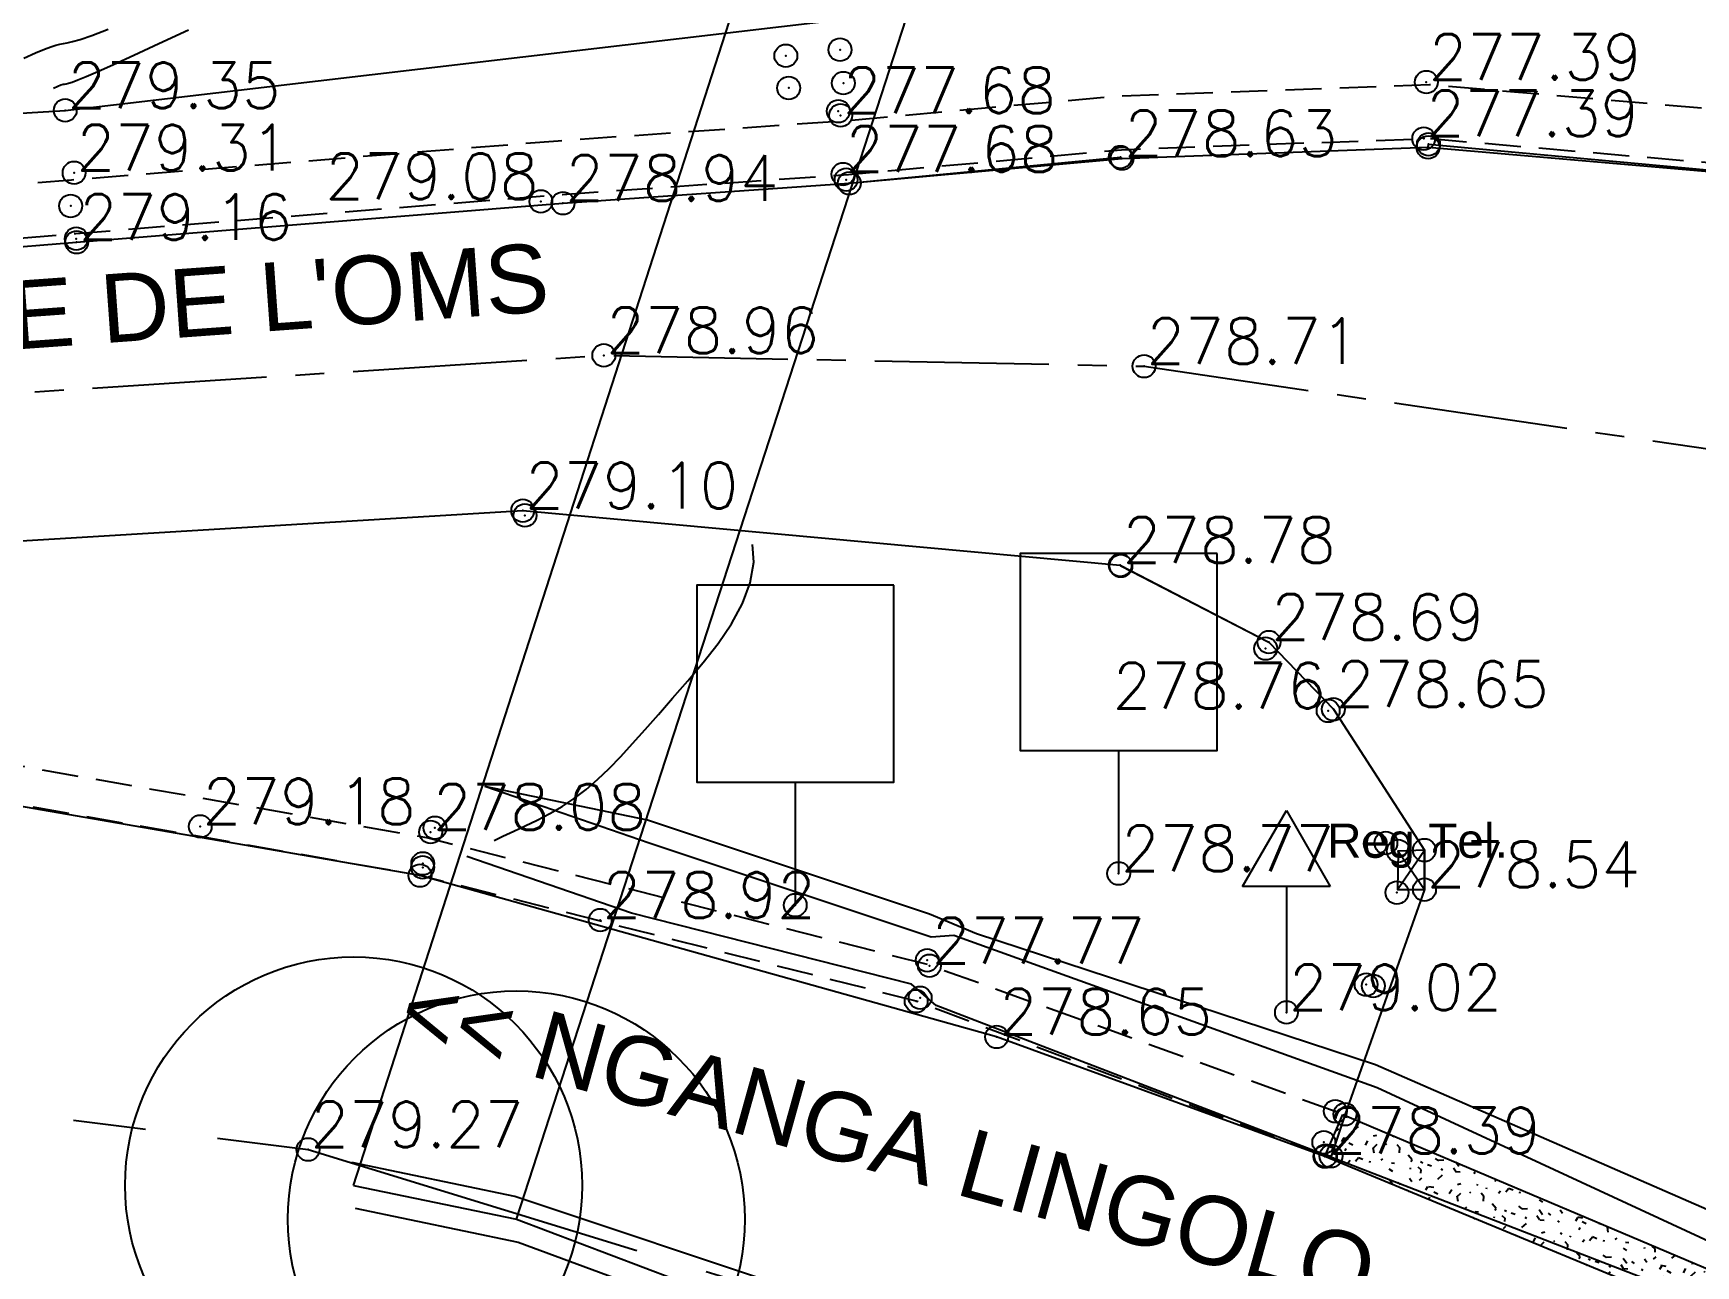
# Model space of a CAD drawing. Header units: millimetres. Extents: x 524954 to 526204, y 9523489 to 9524010.
# Drawn here: x 525193.31 to 525229.69, y 9523768.55 to 9523795.53 of the extents above; entities that cross this region are included whole.
import ezdxf
from ezdxf.enums import TextEntityAlignment as Align

# ---------------------------------------------------------------- set-up
doc = ezdxf.new("R2010")
doc.units = ezdxf.units.MM
doc.header["$PDMODE"] = 32
doc.header["$PDSIZE"] = 0.5
doc.linetypes.add('AXES2', pattern=[28.575, 19.05, -3.175, 3.175, -3.175])
doc.linetypes.add('CACHE2', pattern=[4.7625, 3.175, -1.5875])
for name, color, linetype in [('Axe_Route_Existante', 1, 'AXES2'), ('Bord_Route_Existante', 6, 'Continuous'), ('Caniveau', 5, 'CACHE2'), ('CN_01_00', 3, 'Continuous'), ('CN_10_00', 1, 'Continuous'), ('PLUME_1', 7, 'Continuous'), ('PLUME_2', 1, 'Continuous'), ('PLUME_3', 4, 'Continuous'), ('PLUME_4', 3, 'Continuous'), ('PLUME_5', 6, 'Continuous'), ('PLUME_6', 2, 'Continuous'), ('Regard', 5, 'Continuous'), ('Signalisation', 7, 'Continuous'), ('TopoAlt', 3, 'Continuous'), ('TOPOJIS', 7, 'Continuous'), ('Toponomie', 7, 'CACHE2')]:
    doc.layers.add(name, color=color, linetype=linetype)
doc.layers.add('Bord_Route_Existante_POLY3D', color=6, linetype='Continuous', plot=False)
doc.layers.add('Trottoir', color=7, linetype='Continuous', true_color=0xff6666)
doc.styles.add('Simplex 1.0', font='Simplex.shx', dxfattribs={"width": 0.99, "height": 1})
doc.styles.get("Standard").update_dxf_attribs({"font": 'arial.ttf'})

# ---------------------------------------------------------------- blocks, each defined once
blk = doc.blocks.new('TCPOINT M')
at = {"color": 0}
blk.add_point((0, 0), dxfattribs=at)
at = {"layer": 'TopoAlt', "style": 'Simplex 1.0', "width": 0.99}
blk.add_attdef('ALT', (0.15, 0.15), '', height=1, dxfattribs=at)
blk = doc.blocks.new('r022')
at = {"color": 0, "linetype": 'Continuous'}
for p, q in [((-0.958868, 2.75992), (0.00084, 4.41882)), ((0.00084, 4.41882), (0.958868, 2.75992)), ((0.958868, 2.75992), (-0.958868, 2.75992)), ((0, 2.75992), (0, 0.25))]:
    blk.add_line(p, q, dxfattribs=at)
at = {"color": 0}
blk.add_circle((0, 0), 0.25, dxfattribs=at)

msp = doc.modelspace()

# ---------------------------------------------------------------- hatches: boundary and pattern name
at = {"layer": 'Caniveau', "linetype": 'ByBlock', "ltscale": 0.25}
h = msp.add_hatch(dxfattribs=at)
h.set_pattern_fill('HAIE', color=256, scale=1.5, angle=15, style=0)
h.set_pattern_definition([(124.29004622, (1.014315, 0.277555), (-15.293218087377, 22.30173716473923), [0.0905085, -31.69392165]), (176.565051177, (0.2734, 1.4903), (-1.448888739435, -0.388228567652), [0.094695, -4.64872149026]), (121.927513064, (0.17885, 1.496014), (-10.8425263371845, 17.28263934204195), [0.10269, -35.95975584045]), (126.250505507, (0.631744, 0.169275), (-4.8389203171242, 6.4679865618761), [0.1297425, -28.8400693737]), (43.4429286244, (0.21172, 0.96068), (13.6084047277852, 12.96384668075138), [0.11664, -40.82539219185]), (98.6598082541, (0.22912, 0.84592), (-0.3882285676543, 1.448888739434), [0.11607, -13.4670077072]), (43.0724869359, (0.83904, 1.70824), (16.1179536390994, 15.18919255559585), [0.0726255, -25.4273745]), (84.4439547804, (1.2538, 0.40807), (0.2842030364745, 4.7348947859612), [0.07305, -12.74295561798]), (137.905242923, (1.256676, 0.479656), (-4.0624631818282, 3.57020908299136), [0.086475, -30.28621009695]), (150, (1.2926, 0.6264), (-1.44888873943, -0.38822856765), [0.0544155, -2.06690484356]), (171.250505507, (1.131025, 1.543215), (-25.89981980446587, 3.93056409362894), [0.116805, -40.85269585125]), (60, (0.9734, 1.4876), (-0.38822856765, 1.44888873943), [0.084633, -2.03668734356]), (63.3664606634, (1.04099, 1.2846), (7.0363926348268, 14.3087098890701), [0.05142, -18.0109718682]), (49.6951535312, (1.11781, 1.03094), (11.7712874207194, 14.02450685250895), [0.067575, -23.6495074512]), (143.290163192, (0.422714, 1.609965), (-7.7366977959753, 5.69152942658283), [0.06918, -36.2419753107]), (87.2553283749, (0.785944, 0.848996), (1.60119268767716, 34.5931522410971), [0.11217, -39.2610442452]), (130.346175942, (0.79134, 0.96101), (-2.2253458747472, 2.50954891121583), [0.08988, -31.4458140624]), (130.016893478, (1.06139, 0.69732), (-2.2253458747352, 2.5095489112154), [0.13194, -24.6974780358]), (56.1859251657, (1.03597, 0.65945), (1.060660171784, 1.837117307093), [0.045405, -15.89981371905]), (78.434948823, (1.0232, 0.49226), (-0.388228567653, 1.448888739434), [0.0286695, -3.32543246625]), (146.185925166, (0.63713, 0.44636), (-1.8371173070985, 1.0606601717743), [0.090855, -15.85436371905]), (174.44395478, (0.67993, 0.61705), (-4.7348947859592, 0.2842030365075), [0.073053, -12.74295261798]), (34.7988763545, (0.392334, 0.69927), (14.38486186310108, 10.06606920187948), [0.050085, -39.8059057668]), (131.565051177, (0.5082, 1.0268), (-1.837117307086, 1.060660171782), [0.0286695, -3.32543246625]), (60, (0.6443, 1.196), (-0.38822856765, 1.44888873943), [0.0362775, -2.08504284356]), (71.309932474, (0.8487, 1.12684), (0.672431604126, 3.28600604652), [0.0308685, -5.3774584132]), (146.185925166, (0.60991, 1.45669), (-1.8371173070985, 1.0606601717743), [0.045465, -15.89975371905]), (15, (0.216, 1.2225), (-0.38822856765, 1.44888873943), [0.075, -1.425]), (161.309932474, (0.03296, 0.1739), (-3.28600604652, 0.672431604126), [0.092355, -5.3159719132]), (158.130102354, (-0.01632, 0.7048), (-5.123123353604, 1.73309177592), [0.106836, -7.393164]), (51.3843518158, (-0.178414, 0.66585), (4.63086925477394, 5.8995804889095), [0.1008255, -35.3004456636]), (151.73570459, (-0.18076, 0.988105), (-29.0056483458238, 15.52167400838734), [0.099864, -34.91798859]), (40.7099537808, (-0.21255, 1.33803), (2.5095489112126, 2.2253458747396), [0.13764, -44.81233219125]), (142.405356631, (0.18647, 0.29455), (-19.53585877371486, 14.9532679362278), [0.0915, -32.0099018385]), (60, (0.2564, 0.0833), (-0.38822856765, 1.44888873943), [0.0423165, -2.07900384355]), (168.434948823, (0.15775, 0.6497), (-1.448888739433, -0.388228567656), [0.0381525, -3.31594946625]), (182.471192291, (0.30467, 0.29967), (-7.632672264823, -0.492254098855), [0.11832, -13.71099668593]), (60, (0.0374, 1.0194), (-0.38822856765, 1.44888873943), [0.1060665, -2.01525384356])])
h.paths.add_polyline_path([(525221.969, 9523771.863), (525232.243, 9523767.51), (525237.635, 9523764.809), (525237.194, 9523764.043), (525231.929, 9523766.65), (525221.578, 9523770.941)])

# ---------------------------------------------------------------- linework, layer by layer
at = {"layer": 'Axe_Route_Existante', "ltscale": 0.5, "flags": 128}
msp.add_lwpolyline([(524973.101, 9523802.49), (525007.26, 9523792.779), (525027.54, 9523787.364), (525056.127, 9523779.755), (525082.674, 9523773.102), (525107.546, 9523770.048), (525120.684, 9523770.139), (525151.777, 9523772.648), (525176.899, 9523773.894), (525199.324, 9523771.095), (525218.337, 9523765.264), (525227.192, 9523761.534), (525233.843, 9523758.094), (525246.468, 9523751.167), (525256.506, 9523745.531), (525267.014, 9523739.694), (525277.691, 9523733.704), (525288.849, 9523727.299), (525294.632, 9523724.022), (525301.927, 9523719.966), (525310.691, 9523715.333), (525328.32, 9523705.784), (525328.32, 9523705.784), (525337.316, 9523700.691), (525351.138, 9523692.703), (525363.696, 9523685.45), (525368.801, 9523682.627), (525375.475, 9523679.109), (525390.225, 9523670.468), (525400.9, 9523665.019), (525419.619, 9523658.456), (525435.368, 9523656.046), (525454.334, 9523656.625), (525476.288, 9523660.734), (525488.784, 9523664.768), (525501.859, 9523668.012), (525521.809, 9523675.315), (525541.116, 9523687.802), (525552.62, 9523697.708), (525562.351, 9523710.18), (525568.681, 9523722.572), (525575.059, 9523738.704), (525576.995, 9523751.051), (525577.798, 9523776.069), (525576.166, 9523799.52), (525574.181, 9523815.429), (525572.049, 9523834.204), (525569.92, 9523851.041), (525567.326, 9523868.19), (525565.579, 9523885.379), (525563.689, 9523903.219), (525561.356, 9523920.701), (525558.839, 9523938.161)], dxfattribs=at)
at = {"layer": 'Axe_Route_Existante', "ltscale": 0.2, "flags": 128}
msp.add_lwpolyline([(525160.389, 9523785.573), (525205.797, 9523788.476), (525217.621, 9523788.238), (525236.372, 9523785.487), (525254.986, 9523779.404), (525273.087, 9523770.44), (525292.33, 9523759.946), (525308.092, 9523751.255), (525324.048, 9523742.079), (525331.063, 9523738.206), (525341.621, 9523732.26), (525352.065, 9523726.389), (525361.763, 9523720.953), (525371.128, 9523715.674), (525380.291, 9523710.543), (525400.244, 9523698.831), (525414.858, 9523691.369), (525425.413, 9523686.737), (525431.187, 9523683.889)], dxfattribs=at)
at = {"layer": 'Bord_Route_Existante', "flags": 128}
for points in [[(525221.578, 9523770.941), (525214.394, 9523773.56), (525201.773, 9523777.091), (525187.993, 9523779.477), (525178.148, 9523780.174), (525172.157, 9523780.555), (525166.33, 9523780.26), (525154.489, 9523779.368), (525145.368, 9523778.551), (525120.497, 9523776.02), (525106.173, 9523774.773), (525099.776, 9523775.298), (525085.501, 9523777.091), (525074.621, 9523779.414), (525059.705, 9523783.331), (525044.394, 9523787.379), (525028.625, 9523791.594), (525012.747, 9523795.824), (524999.188, 9523799.53), (524974.162, 9523806.373)], [(525119.054, 9523785.177), (525127.352, 9523785.549), (525130.904, 9523785.78), (525144.393, 9523787.326), (525157.15, 9523788.454), (525159.646, 9523788.59), (525186.395, 9523790.309), (525194.259, 9523790.953), (525204.903, 9523791.806), (525211.169, 9523792.244), (525217.137, 9523792.785), (525223.837, 9523793.03), (525235.719, 9523792.006)], [(525119.151, 9523778.983), (525131.181, 9523779.552), (525145.544, 9523780.818), (525160.271, 9523782.251), (525175.138, 9523783.168), (525185.569, 9523783.964), (525204.023, 9523785.078), (525217.099, 9523783.886), (525220.353, 9523782.2), (525221.764, 9523780.731), (525223.757, 9523777.646), (525223.758, 9523776.783), (525223.758, 9523776.783), (525222.02, 9523771.867), (525221.713, 9523770.949), (525221.578, 9523770.941)]]:
    msp.add_lwpolyline(points, dxfattribs=at)
at = {"layer": 'Bord_Route_Existante_POLY3D'}
for points in [[(525119.054, 9523785.177, 281.47), (525127.352, 9523785.549, 281.18), (525130.904, 9523785.78, 281.09), (525141.031, 9523786.975, 280.74), (525144.393, 9523787.326, 280.62), (525157.15, 9523788.454, 280.25), (525159.646, 9523788.59, 280.16), (525173.021, 9523789.449, 279.82), (525186.395, 9523790.309, 279.47), (525194.259, 9523790.953, 279.16), (525204.903, 9523791.806, 278.94), (525211.169, 9523792.244, 278.76), (525217.103, 9523792.815, 278.74), (525217.137, 9523792.785, 278.63), (525223.837, 9523793.03, 278.44), (525223.846, 9523793.096, 278.57), (525235.719, 9523792.006, 278.18)], [(525160.271, 9523782.251, 280.43), (525175.138, 9523783.168, 280.05), (525185.569, 9523783.964, 279.63), (525204.023, 9523785.078, 279.1), (525217.099, 9523783.886, 278.78), (525217.113, 9523783.869, 278.77), (525220.353, 9523782.2, 278.69), (525221.764, 9523780.731, 278.65), (525223.757, 9523777.646, 278.58), (525223.758, 9523776.783, 278.54), (525222.02, 9523771.867, 278.39), (525221.713, 9523770.949, 278.36), (525221.593, 9523770.961, 278.39), (525221.578, 9523770.941, 278.37), (525214.394, 9523773.56, 278.65), (525201.773, 9523777.091, 279.03), (525187.993, 9523779.477, 279.49), (525178.148, 9523780.174, 279.78), (525172.157, 9523780.555, 279.98), (525172.077, 9523780.612, 279.04), (525166.33, 9523780.26, 280.19)]]:
    msp.add_polyline3d(points, dxfattribs=at)
at = {"layer": 'Caniveau', "ltscale": 0.25, "flags": 128}
for points in [[(524978.921, 9523818.749), (525007.12, 9523808.984), (525050.049, 9523797.236), (525059.403, 9523794.608), (525066.071, 9523792.798), (525071.256, 9523791.666), (525075.778, 9523790.605), (525082.17, 9523789.332), (525091.46, 9523787.968), (525094.462, 9523787.615), (525106.129, 9523786.717), (525119.032, 9523786.55), (525127.277, 9523786.92), (525130.781, 9523787.148), (525144.254, 9523788.692), (525157.053, 9523789.824), (525159.565, 9523789.96), (525186.295, 9523791.678), (525194.148, 9523792.321), (525204.801, 9523793.175), (525211.059, 9523793.613), (525217.049, 9523794.156), (525223.871, 9523794.405), (525235.946, 9523793.365), (525246.588, 9523790.704), (525250.771, 9523788.828), (525257.796, 9523785.005), (525267.26, 9523779.721), (525275.934, 9523774.674), (525286.15, 9523769.083)], [(524978.535, 9523817.634), (525006.771, 9523807.856), (525049.734, 9523796.099), (525059.089, 9523793.471), (525065.79, 9523791.652), (525070.996, 9523790.516), (525075.528, 9523789.452), (525081.969, 9523788.169), (525091.305, 9523786.798), (525094.348, 9523786.441), (525106.076, 9523785.538), (525119.051, 9523785.37), (525127.341, 9523785.742), (525130.887, 9523785.973), (525144.373, 9523787.518), (525157.137, 9523788.647), (525159.635, 9523788.783), (525186.381, 9523790.501), (525194.243, 9523791.145), (525204.889, 9523791.999), (525211.154, 9523792.437), (525217.124, 9523792.978), (525223.842, 9523793.224), (525235.751, 9523792.198), (525246.2, 9523789.585), (525250.247, 9523787.77), (525257.255, 9523783.957), (525267.01, 9523778.976), (525275.314, 9523773.67), (525285.519, 9523767.841)], [(524975.141, 9523808.618), (525000.68, 9523801.804), (525030.01, 9523793.854), (525045.477, 9523789.732), (525059.166, 9523786.012), (525065.902, 9523784.25), (525084.094, 9523779.959), (525088.525, 9523779.269), (525107.014, 9523777.537), (525120.727, 9523777.307), (525124.339, 9523777.743), (525144.189, 9523779.476), (525152.038, 9523780.016), (525158.051, 9523780.697), (525172.163, 9523781.399), (525172.115, 9523781.335), (525186.089, 9523780.714), (525201.95, 9523777.916), (525212.887, 9523775.146), (525221.806, 9523771.933), (525221.948, 9523771.873)], [(525221.578, 9523770.941), (525212.633, 9523774.341), (525201.773, 9523777.091), (525185.999, 9523779.874), (525185.993, 9523779.938), (525172.157, 9523780.555), (525158.119, 9523779.856), (525152.114, 9523779.177), (525144.255, 9523778.635), (525124.426, 9523776.904), (525120.771, 9523776.463), (525106.967, 9523776.694), (525088.421, 9523778.432), (525083.932, 9523779.131), (525065.698, 9523783.432), (525058.949, 9523785.198), (525045.258, 9523788.918), (525029.791, 9523793.04), (525029.791, 9523793.04), (525029.791, 9523793.04), (525029.791, 9523793.04), (525000.461, 9523800.99), (524974.924, 9523807.804)]]:
    msp.add_lwpolyline(points, dxfattribs=at)
at = {"layer": 'Caniveau', "linetype": 'ByBlock', "ltscale": 0.25, "flags": 128}
msp.add_lwpolyline([(525221.969, 9523771.863), (525232.243, 9523767.51), (525237.635, 9523764.809), (525237.194, 9523764.043), (525231.929, 9523766.65), (525221.578, 9523770.941)], close=True, dxfattribs=at)
at = {"layer": 'CN_01_00', "flags": 128}
for points, elevation in [([(525193.106, 9523794.98), (525193.36, 9523795.094), (525193.552, 9523795.175), (525193.696, 9523795.231), (525193.804, 9523795.267), (525193.891, 9523795.289), (525193.969, 9523795.304), (525194.054, 9523795.317), (525194.169, 9523795.342), (525194.339, 9523795.392), (525194.59, 9523795.479), (525194.945, 9523795.617)], 281), ([(525203.395, 9523777.859), (525203.589, 9523777.952), (525203.824, 9523778.059), (525204.076, 9523778.176), (525204.341, 9523778.304), (525204.612, 9523778.446), (525204.884, 9523778.603), (525205.151, 9523778.78), (525205.409, 9523778.976), (525205.661, 9523779.194), (525205.912, 9523779.433), (525206.166, 9523779.695), (525206.427, 9523779.979), (525206.7, 9523780.286), (525206.99, 9523780.617), (525207.301, 9523780.973), (525207.634, 9523781.352), (525207.973, 9523781.753), (525208.298, 9523782.171), (525208.591, 9523782.603), (525208.832, 9523783.046), (525209.001, 9523783.495), (525209.079, 9523783.947), (525209.051, 9523784.333)], 279)]:
    msp.add_lwpolyline(points, dxfattribs=dict(at, elevation=elevation))
at = {"layer": 'CN_10_00', "elevation": 280, "flags": 128}
msp.add_lwpolyline([(525193.749, 9523794.326), (525193.845, 9523794.367), (525193.916, 9523794.395), (525193.961, 9523794.409), (525193.993, 9523794.415), (525194.027, 9523794.421), (525194.077, 9523794.433), (525194.158, 9523794.459), (525194.283, 9523794.506), (525194.466, 9523794.581), (525194.722, 9523794.691), (525195.065, 9523794.844), (525195.508, 9523795.046), (525196.061, 9523795.302), (525196.71, 9523795.601)], dxfattribs=at)
at = {"layer": 'PLUME_1'}
msp.add_lwpolyline([(525200.32, 9523770.31), (525203.883, 9523769.567), (525225.021, 9523761.585), (525244.771, 9523751.997), (525251.046, 9523748.445), (525396.484, 9523665.312), (525416.271, 9523655.226), (525436.946, 9523646.708), (525458.473, 9523640.258), (525480.389, 9523635.341)], dxfattribs=at)
for centre in [(525200.32, 9523770.31), (525203.883, 9523769.567)]:
    msp.add_circle(centre, 5, dxfattribs=at)
at = {"layer": 'PLUME_2'}
for points in [[(525200.32, 9523770.31), (525237.12, 9523884.291)], [(525203.883, 9523769.567), (525240.72, 9523883.05)]]:
    msp.add_lwpolyline(points, dxfattribs=at)
at = {"layer": 'PLUME_3'}
for points in [[(525350.916, 9523692.066), (525342.038, 9523696.932), (525333.659, 9523701.835), (525324.781, 9523706.702), (525315.867, 9523712.067), (525307.487, 9523716.97), (525298.61, 9523721.837), (525290.23, 9523726.74), (525281.353, 9523731.606), (525272.475, 9523736.473), (525264.059, 9523741.875), (525255.181, 9523746.741), (525251.509, 9523748.98), (525246.802, 9523751.644), (525237.961, 9523756.012), (525231.722, 9523759.066), (525228.621, 9523760.344), (525219.317, 9523764.177), (525211.047, 9523767.584), (525210.013, 9523768.009), (525203.847, 9523770.066), (525200.284, 9523770.809)], [(525200.356, 9523769.811), (525203.92, 9523769.069), (525209.587, 9523766.976), (525218.891, 9523763.143), (525224.558, 9523761.05), (525228.195, 9523759.31), (525237.498, 9523755.477), (525244.807, 9523751.499), (525246.376, 9523750.61), (525251.083, 9523747.946), (525254.755, 9523745.707), (525263.633, 9523740.841), (525272.012, 9523735.938), (525280.89, 9523731.071), (525289.306, 9523725.67), (525298.184, 9523720.803), (525307.062, 9523715.936), (525315.441, 9523711.033), (525324.319, 9523706.167), (525332.698, 9523701.264), (525341.612, 9523695.898), (525350.49, 9523691.032), (525358.869, 9523686.129)]]:
    msp.add_lwpolyline(points, dxfattribs=at)
at = {"layer": 'PLUME_4'}
for points in [[(525232.526, 9523768.65), (525222.687, 9523772.945), (525213.955, 9523775.817), (525212.921, 9523776.243), (525206.755, 9523778.3), (525203.192, 9523779.042)], [(525343.912, 9523705.592), (525337.601, 9523709.643), (525329.222, 9523714.546), (525320.806, 9523719.948), (525311.928, 9523724.814), (525303.513, 9523730.216), (525294.635, 9523735.082), (525286.256, 9523739.985), (525277.341, 9523745.351), (525268.962, 9523750.254), (525260.084, 9523755.12), (525256.412, 9523757.359), (525251.206, 9523759.987), (525241.83, 9523764.817), (525235.591, 9523767.871), (525232.526, 9523768.65), (525222.687, 9523772.945), (525213.955, 9523775.817), (525212.921, 9523776.243), (525206.755, 9523778.3), (525203.192, 9523779.042)]]:
    msp.add_lwpolyline(points, dxfattribs=at)
at = {"layer": 'PLUME_5'}
msp.add_lwpolyline([(525354.505, 9523697.842), (525345.59, 9523703.207), (525336.713, 9523708.074), (525328.333, 9523712.977), (525319.456, 9523717.844), (525311.076, 9523722.747), (525302.162, 9523728.112), (525293.284, 9523732.979), (525284.905, 9523737.882), (525276.027, 9523742.748), (525267.648, 9523747.651), (525258.77, 9523752.518), (525255.098, 9523754.756), (525249.856, 9523757.883), (525241.015, 9523762.251), (525234.277, 9523765.269), (525231.638, 9523767.081), (525221.836, 9523770.878), (525213.067, 9523774.248), (525212.532, 9523774.711), (525206.402, 9523776.269), (525202.802, 9523777.51)], dxfattribs=at)
at = {"layer": 'PLUME_6'}
msp.add_lwpolyline([(525354.894, 9523699.375), (525346.515, 9523704.278), (525337.637, 9523709.144), (525328.759, 9523714.011), (525320.344, 9523719.412), (525311.466, 9523724.279), (525303.087, 9523729.182), (525294.209, 9523734.049), (525285.83, 9523738.952), (525276.915, 9523744.317), (525268.038, 9523749.184), (525259.658, 9523754.087), (525255.487, 9523756.289), (525250.781, 9523758.953), (525241.404, 9523763.783), (525235.165, 9523766.837), (525232.064, 9523768.115), (525222.724, 9523772.447), (525213.457, 9523775.781), (525212.958, 9523775.744), (525206.792, 9523777.801), (525203.192, 9523779.042)], dxfattribs=at)
at = {"layer": 'Regard', "flags": 128}
for points in [[(525223.757, 9523777.646), (525223.183, 9523777.628), (525223.164, 9523776.782), (525223.758, 9523776.783)], [(525223.164, 9523776.782), (525223.757, 9523777.646)], [(525223.758, 9523776.783), (525223.757, 9523777.646)], [(525223.183, 9523777.628), (525223.758, 9523776.783)]]:
    msp.add_lwpolyline(points, dxfattribs=at)
at = {"layer": 'Signalisation', "color": 0, "linetype": 'Continuous'}
for p, q in [((525217.064, 9523779.826), (525217.064, 9523777.136)), ((525217.064, 9523779.826), (525217.064, 9523777.136)), ((525209.986, 9523779.133, 278.79), (525209.986, 9523776.443, 278.79)), ((525220.737, 9523776.784), (525220.737, 9523774.094))]:
    msp.add_line(p, q, dxfattribs=at)
at = {"layer": 'Signalisation', "color": 0}
for points in [[(525219.221, 9523784.141), (525214.906, 9523784.141), (525214.906, 9523779.826), (525219.221, 9523779.826)], [(525219.221, 9523784.141), (525214.907, 9523784.141), (525214.907, 9523779.826), (525219.221, 9523779.826)]]:
    msp.add_lwpolyline(points, close=True, dxfattribs=at)
at = {"layer": 'Signalisation', "color": 0, "elevation": 278.79}
msp.add_lwpolyline([(525212.144, 9523783.448), (525207.829, 9523783.448), (525207.829, 9523779.133), (525212.144, 9523779.133)], close=True, dxfattribs=at)
at = {"layer": 'Trottoir', "ltscale": 0.25, "flags": 128}
msp.add_lwpolyline([(525109.407, 9523788.924), (525126.934, 9523789.003), (525126.934, 9523789.003), (525140.593, 9523790.596), (525194.008, 9523793.838), (525194.008, 9523793.838), (525194.008, 9523793.838), (525194.008, 9523793.838), (525194.008, 9523793.838), (525210.743, 9523795.795), (525210.743, 9523795.795), (525210.743, 9523795.795), (525223.913, 9523796.423), (525236.56, 9523796.129), (525246.634, 9523793.271), (525254.607, 9523789.446), (525268.338, 9523781.556), (525268.338, 9523781.556), (525283.706, 9523772.799), (525283.706, 9523772.799), (525283.706, 9523772.799)], dxfattribs=at)

# ---------------------------------------------------------------- block references
at = {"layer": 'Signalisation'}
msp.add_blockref('r022', (525220.737, 9523774.094), dxfattribs=at)
at = {"layer": 'TOPOJIS'}
ref = msp.add_blockref('TCPOINT M', (525223.798, 9523794.457, 277.39), dxfattribs=at)
ref.add_attrib('ALT', '277.39', (525223.848, 9523794.507, 277.39), dxfattribs={"layer": 'TopoAlt', "height": 1, "style": 'Simplex 1.0', "width": 0.99})
for p in [(525209.78, 9523795.033, 279.02), (525210.966, 9523795.166, 279.01), (525209.844, 9523794.328, 278.98), (525211.039, 9523794.435, 278.99), (525210.929, 9523793.82, 278.9), (525223.837, 9523793.03, 278.44), (525223.846, 9523793.096, 278.57), (525217.103, 9523792.815, 278.74), (525211.1, 9523792.321, 278.86), (525211.169, 9523792.244, 278.76), (525194.128, 9523791.746, 278.1), (525194.251, 9523791.029, 279.3), (525204.07, 9523784.974, 279.21), (525217.113, 9523783.869, 278.77), (525220.281, 9523782.059, 278.8), (525202.101, 9523778.136, 279.02), (525222.68, 9523777.789, 278.7), (525222.913, 9523777.804, 278.61), (525223.183, 9523777.628, 278.59), (525223.757, 9523777.646, 278.58), (525201.773, 9523777.091, 279.03), (525201.832, 9523777.27, 279.02), (525201.834, 9523777.355, 278.07), (525223.155, 9523776.717, 278.57), (525209.986, 9523776.443, 278.79), (525212.874, 9523775.237, 278.69), (525222.481, 9523774.704, 278.63), (525222.637, 9523774.675, 278.5), (525212.633, 9523774.341, 278.68), (525212.72, 9523774.415, 277.76), (525221.806, 9523771.933, 277.48), (525222.02, 9523771.867, 278.39), (525221.555, 9523771.253, 277.44), (525221.578, 9523770.941, 278.37), (525221.713, 9523770.949, 278.36)]:
    msp.add_blockref('TCPOINT M', p, dxfattribs=at)
ref = msp.add_blockref('TCPOINT M', (525194.008, 9523793.838, 279.35), dxfattribs=at)
ref.add_attrib('ALT', '279.35', (525194.058, 9523793.888, 279.35), dxfattribs={"layer": 'TopoAlt', "height": 1, "style": 'Simplex 1.0', "width": 0.99})
ref = msp.add_blockref('TCPOINT M', (525210.979, 9523793.728, 277.68), dxfattribs=at)
ref.add_attrib('ALT', '277.68', (525211.029, 9523793.778, 277.68), dxfattribs={"layer": 'TopoAlt', "height": 1, "style": 'Simplex 1.0', "width": 0.99})
ref = msp.add_blockref('TCPOINT M', (525223.742, 9523793.22, 277.39), dxfattribs=at)
ref.add_attrib('ALT', '277.39', (525223.792, 9523793.27, 277.39), dxfattribs={"layer": 'TopoAlt', "height": 1, "style": 'Simplex 1.0', "width": 0.99})
ref = msp.add_blockref('TCPOINT M', (525217.137, 9523792.785, 278.63), dxfattribs=at)
ref.add_attrib('ALT', '278.63', (525217.187, 9523792.835, 278.63), dxfattribs={"layer": 'TopoAlt', "height": 1, "style": 'Simplex 1.0', "width": 0.99})
ref = msp.add_blockref('TCPOINT M', (525194.203, 9523792.472, 279.31), dxfattribs=at)
ref.add_attrib('ALT', '279.31', (525194.253, 9523792.522, 279.31), dxfattribs={"layer": 'TopoAlt', "height": 1, "style": 'Simplex 1.0', "width": 0.99})
ref = msp.add_blockref('TCPOINT M', (525211.032, 9523792.443, 277.68), dxfattribs=at)
ref.add_attrib('ALT', '277.68', (525211.082, 9523792.493, 277.68), dxfattribs={"layer": 'TopoAlt', "height": 1, "style": 'Simplex 1.0', "width": 0.99})
ref = msp.add_blockref('TCPOINT M', (525204.419, 9523791.845, 279.08), dxfattribs=at)
ref.add_attrib('ALT', '279.08', dxfattribs={"layer": 'TopoAlt', "height": 1, "style": 'Simplex 1.0', "width": 0.99}).set_placement((525204.369, 9523791.895, 279.08), align=Align.RIGHT)
ref = msp.add_blockref('TCPOINT M', (525204.903, 9523791.806, 278.94), dxfattribs=at)
ref.add_attrib('ALT', '278.94', (525204.953, 9523791.856, 278.94), dxfattribs={"layer": 'TopoAlt', "height": 1, "style": 'Simplex 1.0', "width": 0.99})
ref = msp.add_blockref('TCPOINT M', (525194.259, 9523790.953, 279.16), dxfattribs=at)
ref.add_attrib('ALT', '279.16', (525194.309, 9523791.003, 279.16), dxfattribs={"layer": 'TopoAlt', "height": 1, "style": 'Simplex 1.0', "width": 0.99})
ref = msp.add_blockref('TCPOINT M', (525205.797, 9523788.476, 278.96), dxfattribs=at)
ref.add_attrib('ALT', '278.96', (525205.847, 9523788.526, 278.96), dxfattribs={"layer": 'TopoAlt', "height": 1, "style": 'Simplex 1.0', "width": 0.99})
ref = msp.add_blockref('TCPOINT M', (525217.621, 9523788.238, 278.71), dxfattribs=at)
ref.add_attrib('ALT', '278.71', (525217.671, 9523788.288, 278.71), dxfattribs={"layer": 'TopoAlt', "height": 1, "style": 'Simplex 1.0', "width": 0.99})
ref = msp.add_blockref('TCPOINT M', (525204.023, 9523785.078, 279.1), dxfattribs=at)
ref.add_attrib('ALT', '279.10', (525204.073, 9523785.128, 279.1), dxfattribs={"layer": 'TopoAlt', "height": 1, "style": 'Simplex 1.0', "width": 0.99})
ref = msp.add_blockref('TCPOINT M', (525217.099, 9523783.886, 278.78), dxfattribs=at)
ref.add_attrib('ALT', '278.78', (525217.149, 9523783.936, 278.78), dxfattribs={"layer": 'TopoAlt', "height": 1, "style": 'Simplex 1.0', "width": 0.99})
ref = msp.add_blockref('TCPOINT M', (525220.353, 9523782.2, 278.69), dxfattribs=at)
ref.add_attrib('ALT', '278.69', (525220.403, 9523782.25, 278.69), dxfattribs={"layer": 'TopoAlt', "height": 1, "style": 'Simplex 1.0', "width": 0.99})
ref = msp.add_blockref('TCPOINT M', (525221.65, 9523780.696, 278.76), dxfattribs=at)
ref.add_attrib('ALT', '278.76', dxfattribs={"layer": 'TopoAlt', "height": 1, "style": 'Simplex 1.0', "width": 0.99}).set_placement((525221.6, 9523780.746, 278.76), align=Align.RIGHT)
ref = msp.add_blockref('TCPOINT M', (525221.764, 9523780.731, 278.65), dxfattribs=at)
ref.add_attrib('ALT', '278.65', (525221.814, 9523780.781, 278.65), dxfattribs={"layer": 'TopoAlt', "height": 1, "style": 'Simplex 1.0', "width": 0.99})
ref = msp.add_blockref('TCPOINT M', (525196.963, 9523778.165, 279.18), dxfattribs=at)
ref.add_attrib('ALT', '279.18', (525197.013, 9523778.215, 279.18), dxfattribs={"layer": 'TopoAlt', "height": 1, "style": 'Simplex 1.0', "width": 0.99})
ref = msp.add_blockref('TCPOINT M', (525202.006, 9523778.043, 278.08), dxfattribs=at)
ref.add_attrib('ALT', '278.08', (525202.056, 9523778.093, 278.08), dxfattribs={"layer": 'TopoAlt', "height": 1, "style": 'Simplex 1.0', "width": 0.99})
ref = msp.add_blockref('TCPOINT M', (525217.064, 9523777.136, 278.77), dxfattribs=at)
ref.add_attrib('ALT', '278.77', (525217.114, 9523777.186, 278.77), dxfattribs={"layer": 'TopoAlt', "height": 1, "style": 'Simplex 1.0', "width": 0.99})
ref = msp.add_blockref('TCPOINT M', (525223.758, 9523776.783, 278.54), dxfattribs=at)
ref.add_attrib('ALT', '278.54', (525223.808, 9523776.833, 278.54), dxfattribs={"layer": 'TopoAlt', "height": 1, "style": 'Simplex 1.0', "width": 0.99})
ref = msp.add_blockref('TCPOINT M', (525205.718, 9523776.115, 278.92), dxfattribs=at)
ref.add_attrib('ALT', '278.92', (525205.768, 9523776.165, 278.92), dxfattribs={"layer": 'TopoAlt', "height": 1, "style": 'Simplex 1.0', "width": 0.99})
ref = msp.add_blockref('TCPOINT M', (525212.924, 9523775.116, 277.77), dxfattribs=at)
ref.add_attrib('ALT', '277.77', (525212.974, 9523775.166, 277.77), dxfattribs={"layer": 'TopoAlt', "height": 1, "style": 'Simplex 1.0', "width": 0.99})
ref = msp.add_blockref('TCPOINT M', (525220.737, 9523774.094, 279.02), dxfattribs=at)
ref.add_attrib('ALT', '279.02', (525220.787, 9523774.144, 279.02), dxfattribs={"layer": 'TopoAlt', "height": 1, "style": 'Simplex 1.0', "width": 0.99})
ref = msp.add_blockref('TCPOINT M', (525214.394, 9523773.56, 278.65), dxfattribs=at)
ref.add_attrib('ALT', '278.65', (525214.444, 9523773.61, 278.65), dxfattribs={"layer": 'TopoAlt', "height": 1, "style": 'Simplex 1.0', "width": 0.99})
ref = msp.add_blockref('TCPOINT M', (525199.324, 9523771.095, 279.27), dxfattribs=at)
ref.add_attrib('ALT', '279.27', (525199.374, 9523771.145, 279.27), dxfattribs={"layer": 'TopoAlt', "height": 1, "style": 'Simplex 1.0', "width": 0.99})
ref = msp.add_blockref('TCPOINT M', (525221.593, 9523770.961, 278.39), dxfattribs=at)
ref.add_attrib('ALT', '278.39', (525221.643, 9523771.011, 278.39), dxfattribs={"layer": 'TopoAlt', "height": 1, "style": 'Simplex 1.0', "width": 0.99})

# ---------------------------------------------------------------- texts
at = {"layer": 'Toponomie', "char_height": 1.5, "width": 42.68298, "attachment_point": 1}
for s, insert, rotation in [("\\pxqc;<< CITE DE L'OMS", (525174.16, 9523788.755), 4.1226), ('\\pxqc;<< NGANGA LINGOLO', (525191.66, 9523777.751), 344.4432)]:
    msp.add_mtext(s, dxfattribs=dict(at, insert=insert, rotation=rotation))
at = {"layer": 'Toponomie', "insert": (525221.624, 9523778.229), "char_height": 0.75, "width": 42.68298, "attachment_point": 1}
msp.add_mtext('Reg Tel.', dxfattribs=at)

doc.saveas('drawing.dxf')
